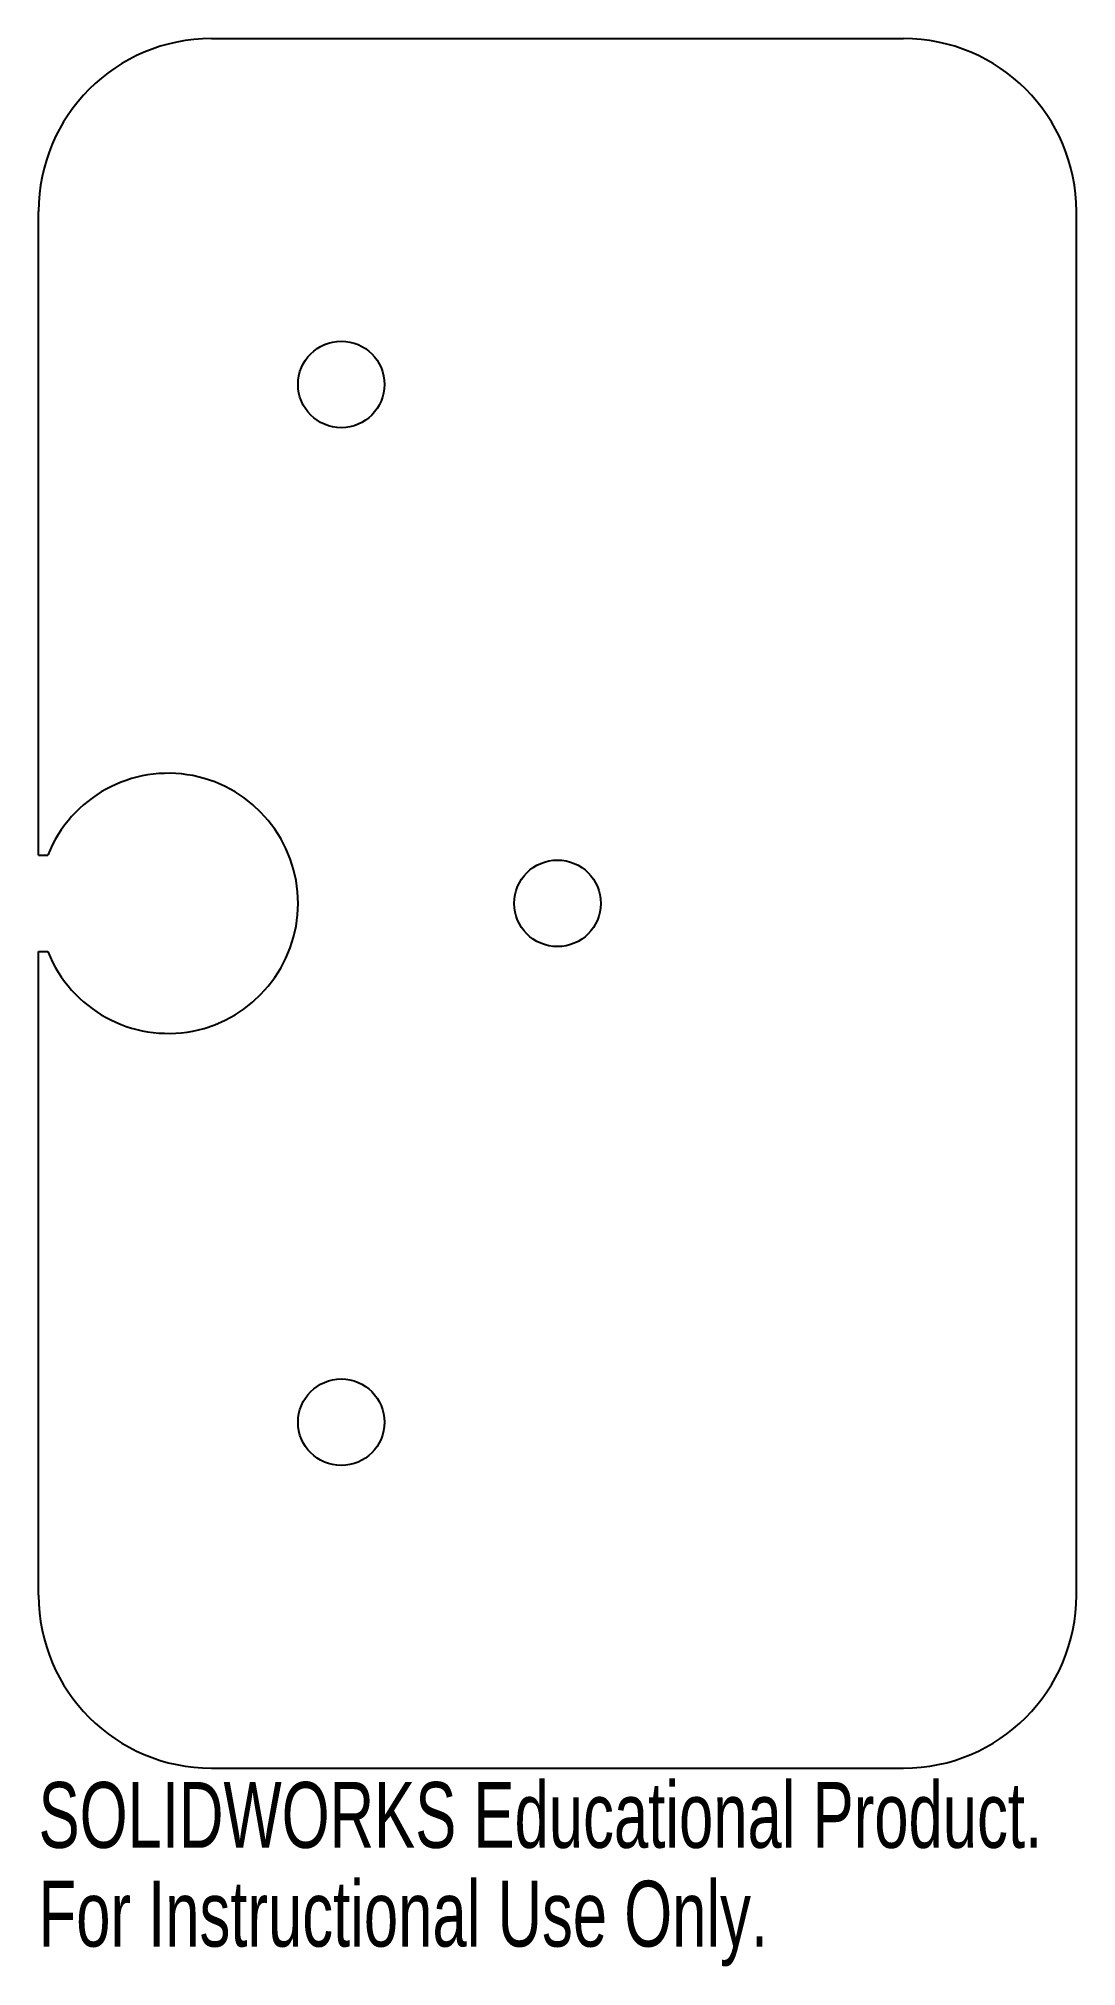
# Model space of a CAD drawing. Header units: inches. Extents: x -18.1 to -15.1, y 37.26 to 42.83.
import ezdxf

# ---------------------------------------------------------------- set-up
doc = ezdxf.new("R2010")
doc.units = ezdxf.units.IN
doc.header["$MEASUREMENT"] = 0
doc.styles.add('SLDTEXTSTYLE0', font='TXT', dxfattribs={"width": 0.7})

msp = doc.modelspace()

# ---------------------------------------------------------------- linework, layer by layer
at = {"color": 7, "linetype": 'Continuous', "lineweight": 25}
for p, q in [((-17.6, 42.8329), (-15.6, 42.8329)), ((-18.1, 40.4725), (-18.1, 42.3329)), ((-15.1, 38.3329), (-15.1, 42.3329)), ((-18.1, 40.4725), (-18.0732, 40.4725)), ((-18.1, 40.1933), (-18.0732, 40.1933)), ((-18.1, 38.3329), (-18.1, 40.1933)), ((-17.6, 37.8329), (-15.6, 37.8329))]:
    msp.add_line(p, q, dxfattribs=at)
for centre in [(-17.225, 41.8329), (-16.6, 40.3329), (-17.225, 38.8329)]:
    msp.add_circle(centre, 0.125, dxfattribs=at)
for centre, start, end in [((-17.6, 42.3329), 90, 180), ((-15.6, 42.3329), 360, 90), ((-17.6, 38.3329), 180, 270), ((-15.6, 38.3329), 270, 0)]:
    msp.add_arc(centre, 0.5, start, end, dxfattribs=at)
msp.add_ellipse((-17.725, 40.3329), major_axis=(0, 0.3759), ratio=0.997597, start_param=1.951262, end_param=7.473516, dxfattribs=at)

# ---------------------------------------------------------------- texts
at = {"color": 7, "linetype": 'Continuous', "char_height": 0.1903, "attachment_point": 1, "style": 'SLDTEXTSTYLE0'}
for s, insert in [('SOLIDWORKS Educational Product.', (-18.1, 37.7928)), ('For Instructional Use Only.', (-18.1, 37.5073))]:
    msp.add_mtext(s, dxfattribs=dict(at, insert=insert))

doc.saveas('drawing.dxf')
